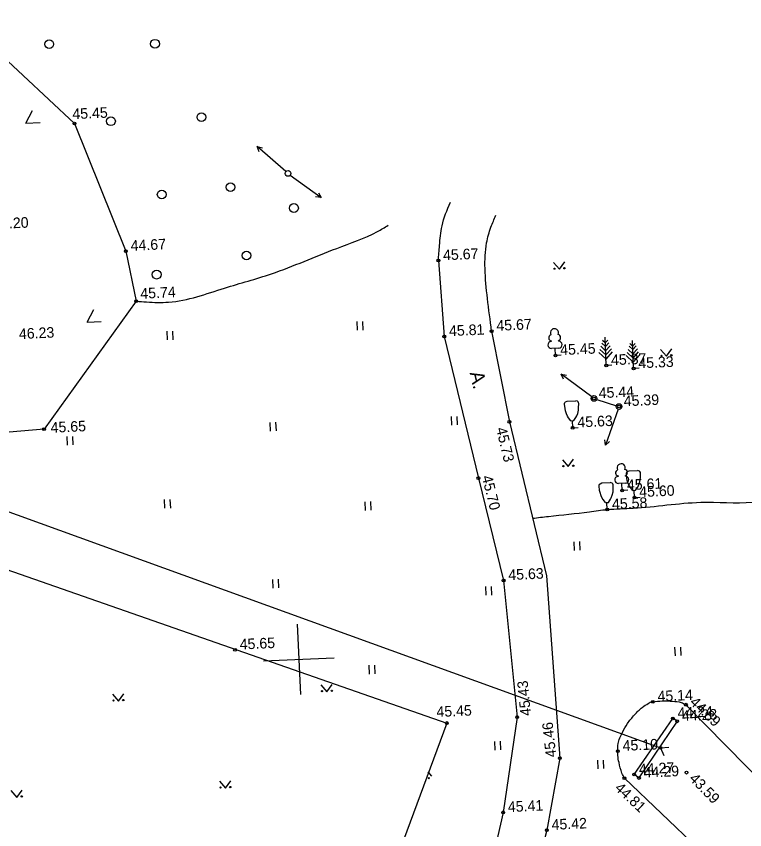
# Model space of a CAD drawing. Extents: x 641549 to 642076, y 6457469 to 6457996.
# Drawn here: x 641887.9 to 641939.6, y 6457824.6 to 6457882.3 of the extents above; entities that cross this region are included whole.
import ezdxf

# ---------------------------------------------------------------- set-up
doc = ezdxf.new("R2010")
doc.units = 0
for name, color, linetype in [('Level 10', 7, 'Continuous'), ('Level 12', 7, 'Continuous'), ('Level 14', 7, 'Continuous'), ('Level 28', 7, 'Continuous'), ('Level 30', 7, 'Continuous'), ('Level 31', 7, 'Continuous'), ('Level 39', 7, 'Continuous'), ('Level 41', 7, 'Continuous'), ('Level 43', 7, 'Continuous'), ('Level 54', 7, 'Continuous'), ('Level 58', 7, 'Continuous'), ('Level 59', 7, 'Continuous'), ('Level 61', 7, 'Continuous'), ('Level 63', 7, 'Continuous')]:
    doc.layers.add(name, color=color, linetype=linetype)

# ---------------------------------------------------------------- blocks, each defined once
blk = doc.blocks.new('KMNOLO')
at = {"layer": 'Level 12'}
for p, q in [((200, 0), (2900, 0)), ((2553.76, 176.18), (2900, 0)), ((2900, 0), (2553.76, -186.54))]:
    blk.add_line(p, q, dxfattribs=at)
blk.add_circle((0, 0), 200, dxfattribs=at)
blk = doc.blocks.new('KMNOOL')
at = {"layer": 'Level 12'}
for p, q in [((200, 0), (2900, 0)), ((2553.76, 176.18), (2900, 0)), ((2900, 0), (2553.76, -186.54))]:
    blk.add_line(p, q, dxfattribs=at)
blk = doc.blocks.new('KMETS')
at = {"layer": 'Level 10'}
blk.add_circle((0, 0), 311, dxfattribs=at)
blk = doc.blocks.new('KHEIN_')
at = {"layer": 'Level 41'}
for p, q in [((0, 620.11), (0, 0)), ((405.61, 608.83), (405.61, 0))]:
    blk.add_line(p, q, dxfattribs=at)

msp = doc.modelspace()

# ---------------------------------------------------------------- linework, layer by layer
at = {"layer": 'Level 10'}
for p, q in [((641929.742, 6457857.507), (641929.652, 6457859.505)), ((641925.839, 6457859.244), (641925.841, 6457859.212)), ((641926.339, 6457859.266), (641926.34, 6457859.234)), ((641929.681, 6457858.855), (641929.422, 6457859.093)), ((641929.67, 6457859.105), (641929.481, 6457859.278)), ((641929.67, 6457859.105), (641929.843, 6457859.294)), ((641929.681, 6457858.855), (641929.919, 6457859.115)), ((641929.695, 6457858.556), (641930.009, 6457858.9)), ((641931.604, 6457858.887), (641931.415, 6457859.059)), ((641931.675, 6457857.288), (641931.586, 6457859.286)), ((641931.604, 6457858.887), (641931.776, 6457859.076)), ((641931.615, 6457858.637), (641931.852, 6457858.896)), ((641926.363, 6457858.735), (641925.863, 6457858.713)), ((641926.135, 6457858.224), (641926.113, 6457858.724)), ((641929.722, 6457857.956), (641929.208, 6457858.426)), ((641929.708, 6457858.256), (641929.279, 6457858.648)), ((641929.695, 6457858.556), (641929.351, 6457858.87)), ((641929.708, 6457858.256), (641930.1, 6457858.685)), ((641929.722, 6457857.956), (641930.191, 6457858.47)), ((641931.642, 6457858.037), (641931.213, 6457858.429)), ((641931.628, 6457858.337), (641931.284, 6457858.652)), ((641931.615, 6457858.637), (641931.355, 6457858.874)), ((641931.628, 6457858.337), (641931.943, 6457858.681)), ((641931.642, 6457858.037), (641932.034, 6457858.466)), ((641926.535, 6457858.242), (641926.135, 6457858.224)), ((641926.135, 6457858.224), (641926.135, 6457858.224)), ((641931.655, 6457857.738), (641931.142, 6457858.207)), ((641931.655, 6457857.738), (641932.124, 6457858.251)), ((641930.141, 6457857.525), (641929.742, 6457857.507)), ((641929.742, 6457857.507), (641929.742, 6457857.507)), ((641932.075, 6457857.306), (641931.675, 6457857.288)), ((641931.675, 6457857.288), (641931.675, 6457857.288)), ((641926.973, 6457854.983), (641927.572, 6457855.01)), ((641927.235, 6457853.593), (641927.435, 6457853.602)), ((641927.358, 6457853.098), (641927.335, 6457853.598)), ((641927.358, 6457853.098), (641927.757, 6457853.116)), ((641927.358, 6457853.098), (641927.358, 6457853.098)), ((641930.574, 6457849.673), (641930.575, 6457849.641)), ((641931.073, 6457849.696), (641931.075, 6457849.664)), ((641931.354, 6457850.041), (641931.953, 6457850.068)), ((641929.425, 6457849.18), (641930.024, 6457849.207)), ((641931.097, 6457849.164), (641930.598, 6457849.142)), ((641930.87, 6457848.653), (641930.847, 6457849.153)), ((641931.269, 6457848.671), (641930.87, 6457848.653)), ((641930.87, 6457848.653), (641930.87, 6457848.653)), ((641931.616, 6457848.652), (641931.816, 6457848.661)), ((641931.739, 6457848.157), (641931.716, 6457848.656)), ((641931.739, 6457848.157), (641932.138, 6457848.175)), ((641931.739, 6457848.157), (641931.739, 6457848.157)), ((641929.687, 6457847.791), (641929.887, 6457847.8)), ((641929.81, 6457847.296), (641929.787, 6457847.795)), ((641929.81, 6457847.296), (641930.209, 6457847.314)), ((641929.81, 6457847.296), (641929.81, 6457847.296))]:
    msp.add_line(p, q, dxfattribs=at)
for points in [[(641927.235, 6457853.593), (641927.068, 6457853.799), (641926.998, 6457853.908), (641926.913, 6457854.079), (641926.842, 6457854.302), (641926.812, 6457854.456), (641926.782, 6457854.774), (641926.782, 6457854.816), (641926.809, 6457854.888), (641926.847, 6457854.927), (641926.973, 6457854.983)], [(641927.435, 6457853.602), (641927.584, 6457853.822), (641927.643, 6457853.937), (641927.713, 6457854.115), (641927.764, 6457854.343), (641927.78, 6457854.5), (641927.781, 6457854.819), (641927.777, 6457854.86), (641927.744, 6457854.93), (641927.703, 6457854.966), (641927.572, 6457855.01)], [(641931.616, 6457848.652), (641931.449, 6457848.858), (641931.379, 6457848.966), (641931.294, 6457849.138), (641931.223, 6457849.36), (641931.193, 6457849.515), (641931.163, 6457849.833), (641931.163, 6457849.874), (641931.19, 6457849.947), (641931.228, 6457849.986), (641931.354, 6457850.041)], [(641931.816, 6457848.661), (641931.965, 6457848.881), (641932.024, 6457848.995), (641932.094, 6457849.174), (641932.145, 6457849.402), (641932.161, 6457849.558), (641932.162, 6457849.877), (641932.158, 6457849.919), (641932.125, 6457849.989), (641932.084, 6457850.024), (641931.953, 6457850.068)], [(641929.687, 6457847.791), (641929.52, 6457847.996), (641929.45, 6457848.105), (641929.365, 6457848.277), (641929.294, 6457848.499), (641929.263, 6457848.654), (641929.234, 6457848.972), (641929.234, 6457849.013), (641929.261, 6457849.086), (641929.299, 6457849.125), (641929.425, 6457849.18)], [(641929.887, 6457847.8), (641930.036, 6457848.02), (641930.095, 6457848.134), (641930.164, 6457848.313), (641930.216, 6457848.54), (641930.232, 6457848.697), (641930.233, 6457849.016), (641930.229, 6457849.058), (641930.196, 6457849.128), (641930.154, 6457849.163), (641930.024, 6457849.207)]]:
    msp.add_lwpolyline(points, dxfattribs=at)
for centre, radius, start, end in [((641926.064, 6457859.823), 0.292, 335.14385, 209.98405), ((641925.88, 6457859.464), 0.224, 107.80805, 259.64299), ((641926.279, 6457859.482), 0.224, 285.48492, 77.31985), ((641925.852, 6457858.962), 0.25, 92.56396, 272.56395), ((641926.351, 6457858.985), 0.25, 272.56395, 92.56395), ((641930.798, 6457850.252), 0.292, 335.14385, 209.98405), ((641930.614, 6457849.893), 0.224, 107.80805, 259.64299), ((641931.014, 6457849.911), 0.224, 285.48492, 77.31985), ((641930.586, 6457849.391), 0.25, 92.56396, 272.56395), ((641931.086, 6457849.414), 0.25, 272.56395, 92.56395)]:
    msp.add_arc(centre, radius, start, end, dxfattribs=at)
at = {"layer": 'Level 12'}
for p, q in [((641928.866, 6457855.169), (641928.866, 6457855.169)), ((641929.057, 6457855.107), (641930.453, 6457854.657)), ((641930.643, 6457854.596), (641930.643, 6457854.596))]:
    msp.add_line(p, q, dxfattribs=at)
for centre in [(641928.866, 6457855.169), (641930.643, 6457854.596)]:
    msp.add_circle(centre, 0.2, dxfattribs=at)
at = {"layer": 'Level 14'}
for points in [[(641843.959, 6457862.854), (641933.582, 6457830.412)], [(641933.582, 6457830.412), (641934.18, 6457830.447)], [(641933.582, 6457830.412), (641933.828, 6457829.859)]]:
    msp.add_lwpolyline(points, dxfattribs=at)
at = {"layer": 'Level 28'}
msp.add_line((641918.438, 6457832.162), (641918.438, 6457832.162), dxfattribs=at)
msp.add_lwpolyline([(641782.369, 6457828.158), (641796.581, 6457840.912), (641808.879, 6457851.698), (641824.124, 6457865.07), (641918.438, 6457832.162), (641910.791, 6457811.555)], dxfattribs=at)
at = {"layer": 'Level 30'}
for p, q in [((641917.832, 6457864.944), (641917.832, 6457864.944)), ((641918.255, 6457859.57), (641918.255, 6457859.57)), ((641921.612, 6457859.944), (641921.612, 6457859.944)), ((641922.869, 6457853.512), (641922.869, 6457853.512)), ((641920.669, 6457849.527), (641920.669, 6457849.527)), ((641922.461, 6457842.276), (641922.461, 6457842.276)), ((641923.42, 6457832.584), (641923.42, 6457832.584)), ((641926.446, 6457829.67), (641926.446, 6457829.67)), ((641922.424, 6457825.828), (641922.424, 6457825.828))]:
    msp.add_line(p, q, dxfattribs=at)
for points in [[(641917.832, 6457864.944), (641918.255, 6457859.57), (641920.669, 6457849.527), (641922.461, 6457842.276), (641923.42, 6457832.584), (641922.424, 6457825.828), (641921.172, 6457820.327), (641918.645, 6457810.924), (641916.622, 6457803.485), (641913.86, 6457793.953), (641910.886, 6457785.667), (641909.127, 6457782.136), (641905.555, 6457777.692), (641898.244, 6457772.862), (641892.652, 6457769.978), (641888.093, 6457768.321), (641883.117, 6457767.075), (641878.852, 6457766.661), (641871.552, 6457767.306), (641865.577, 6457767.413), (641861.824, 6457766.634), (641856.665, 6457763.846)], [(641921.612, 6457859.944), (641922.869, 6457853.512), (641925.507, 6457842.584), (641926.446, 6457829.67), (641925.526, 6457824.568), (641921.878, 6457810.68), (641918.386, 6457798.69), (641915.158, 6457788.103), (641912.653, 6457782.203), (641909.687, 6457777.921), (641905.591, 6457773.552), (641895.356, 6457765.824), (641885.781, 6457760.31), (641883.564, 6457757.443), (641881.824, 6457753.563), (641880.815, 6457751.691)]]:
    msp.add_lwpolyline(points, dxfattribs=at)
for points in [[(641917.832, 6457864.944), (641917.918, 6457866.009), (641918.092, 6457867.396), (641918.686, 6457869.077)], [(641921.612, 6457859.944), (641921.315, 6457862.261), (641921.141, 6457864.38), (641921.257, 6457866.198), (641921.561, 6457867.314), (641921.917, 6457868.158)]]:
    msp.add_spline(points, degree=3, dxfattribs=at)
at = {"layer": 'Level 31'}
for p, q in [((641903.414, 6457837.352), (641903.414, 6457837.352)), ((641933.582, 6457830.412), (641933.582, 6457830.412))]:
    msp.add_line(p, q, dxfattribs=at)
for centre in [(641903.414, 6457837.352), (641933.582, 6457830.412)]:
    msp.add_circle(centre, 0.1, dxfattribs=at)
at = {"layer": 'Level 39'}
for p, q in [((641931.719, 6457828.506), (641934.456, 6457832.486)), ((641934.766, 6457832.286), (641934.428, 6457832.523)), ((641934.456, 6457832.486), (641934.456, 6457832.486)), ((641934.766, 6457832.286), (641932.057, 6457828.269)), ((641934.766, 6457832.286), (641934.766, 6457832.286)), ((641931.719, 6457828.506), (641931.719, 6457828.506)), ((641932.057, 6457828.269), (641931.719, 6457828.506)), ((641932.057, 6457828.269), (641932.057, 6457828.269))]:
    msp.add_line(p, q, dxfattribs=at)
at = {"layer": 'Level 41'}
for p, q in [((641883.896, 6457882.263), (641892.03, 6457874.657)), ((641888.594, 6457874.685), (641889.055, 6457875.573)), ((641888.594, 6457874.685), (641889.593, 6457874.73)), ((641892.03, 6457874.657), (641892.03, 6457874.657)), ((641892.03, 6457874.657), (641895.68, 6457865.617)), ((641895.68, 6457865.617), (641895.68, 6457865.617)), ((641895.68, 6457865.617), (641896.406, 6457862.066)), ((641925.998, 6457864.814), (641926.421, 6457864.329)), ((641926.421, 6457864.329), (641926.797, 6457864.85)), ((641896.406, 6457862.066), (641889.872, 6457852.997)), ((641896.406, 6457862.066), (641896.406, 6457862.066)), ((641892.935, 6457860.584), (641893.396, 6457861.472)), ((641892.935, 6457860.584), (641893.934, 6457860.629)), ((641933.581, 6457858.644), (641934.004, 6457858.159)), ((641934.004, 6457858.159), (641934.38, 6457858.68)), ((641889.872, 6457852.997), (641878.704, 6457852.04)), ((641889.872, 6457852.997), (641889.872, 6457852.997)), ((641926.625, 6457850.82), (641927.048, 6457850.335)), ((641927.048, 6457850.335), (641927.424, 6457850.856)), ((641909.509, 6457834.867), (641909.932, 6457834.382)), ((641909.932, 6457834.382), (641910.308, 6457834.903)), ((641894.727, 6457834.205), (641895.15, 6457833.72)), ((641895.15, 6457833.72), (641895.526, 6457834.241)), ((641917.092, 6457828.697), (641917.35, 6457828.401)), ((641902.31, 6457828.035), (641902.733, 6457827.55)), ((641902.733, 6457827.55), (641903.109, 6457828.071)), ((641887.528, 6457827.373), (641887.951, 6457826.888)), ((641887.951, 6457826.888), (641888.327, 6457827.409))]:
    msp.add_line(p, q, dxfattribs=at)
for centre, radius in [((641926.068, 6457864.367), 0.0433), ((641926.767, 6457864.398), 0.0482), ((641933.651, 6457858.197), 0.0407), ((641934.35, 6457858.228), 0.0486), ((641926.695, 6457850.373), 0.0433), ((641927.394, 6457850.404), 0.0482), ((641909.579, 6457834.42), 0.0433), ((641910.279, 6457834.451), 0.0482), ((641894.797, 6457833.758), 0.0433), ((641895.496, 6457833.789), 0.0482), ((641917.162, 6457828.25), 0.0407), ((641902.38, 6457827.588), 0.0407), ((641903.079, 6457827.619), 0.0486), ((641888.297, 6457826.957), 0.0486)]:
    msp.add_circle(centre, radius, dxfattribs=at)
for points in [[(641896.406, 6457862.066), (641897.147, 6457862.009), (641898.706, 6457861.997), (641902.678, 6457862.995), (641905.995, 6457864.005), (641910.628, 6457865.812), (641913.515, 6457867.001), (641914.274, 6457867.446)], [(641924.519, 6457846.676), (641925.643, 6457846.81), (641928.543, 6457847.137), (641929.81, 6457847.296), (641931.644, 6457847.394), (641936.431, 6457847.806), (641940.133, 6457847.814), (641942.712, 6457847.738), (641943.286, 6457847.448), (641944.388, 6457846.59), (641950.781, 6457841.724), (641955.212, 6457838.652), (641958.001, 6457836.176), (641970.924, 6457825.572)]]:
    msp.add_spline(points, degree=3, dxfattribs=at)
at = {"layer": 'Level 43'}
for p, q in [((641933.037, 6457833.666), (641933.037, 6457833.666)), ((641935.388, 6457833.461), (641935.388, 6457833.461)), ((641930.563, 6457830.166), (641930.563, 6457830.166)), ((641931.02, 6457828.254), (641931.02, 6457828.254)), ((641931.02, 6457828.254), (641962.678, 6457798.096))]:
    msp.add_line(p, q, dxfattribs=at)
msp.add_lwpolyline([(641966.969, 6457801.108), (641953.886, 6457814.651), (641935.388, 6457833.461)], dxfattribs=at)
msp.add_spline([(641931.02, 6457828.254), (641930.853, 6457828.612), (641930.644, 6457829.351), (641930.562, 6457829.861), (641930.563, 6457830.166), (641930.583, 6457830.699), (641930.885, 6457831.491), (641931.239, 6457832.123), (641931.74, 6457832.733), (641932.289, 6457833.271), (641932.716, 6457833.555), (641932.86, 6457833.635), (641933.037, 6457833.666), (641933.707, 6457833.731), (641934.442, 6457833.705), (641935.048, 6457833.615), (641935.388, 6457833.461)], degree=3, dxfattribs=at)
at = {"layer": 'Level 54'}
for centre in [(641895.68, 6457865.617), (641918.255, 6457859.57), (641921.612, 6457859.944), (641926.135, 6457858.224), (641929.742, 6457857.507), (641931.675, 6457857.288), (641928.866, 6457855.169), (641930.643, 6457854.596), (641927.358, 6457853.098), (641930.87, 6457848.653), (641931.739, 6457848.157), (641929.81, 6457847.296), (641922.461, 6457842.276), (641903.414, 6457837.352), (641933.037, 6457833.666), (641934.456, 6457832.486), (641934.766, 6457832.286), (641918.438, 6457832.162), (641930.563, 6457830.166), (641931.719, 6457828.506), (641932.057, 6457828.269), (641922.424, 6457825.828), (641925.526, 6457824.568)]:
    msp.add_circle(centre, 0.1, dxfattribs=at)
at = {"layer": 'Level 59'}
for centre in [(641892.03, 6457874.657), (641917.832, 6457864.944), (641896.406, 6457862.066), (641922.869, 6457853.512), (641889.872, 6457852.997), (641920.669, 6457849.527), (641935.388, 6457833.461), (641923.42, 6457832.584), (641926.446, 6457829.67), (641931.02, 6457828.254), (641935.429, 6457828.643)]:
    msp.add_circle(centre, 0.1, dxfattribs=at)
at = {"layer": 'Level 61'}
for p, q in [((641907.827, 6457839.177), (641908.051, 6457834.183)), ((641907.827, 6457839.177), (641908.051, 6457834.183)), ((641905.442, 6457836.568), (641910.436, 6457836.792)), ((641905.442, 6457836.568), (641910.436, 6457836.792))]:
    msp.add_line(p, q, dxfattribs=at)

# ---------------------------------------------------------------- block references
at = {"layer": 'Level 12'}
for name, p, xscale, yscale, rotation in [('KMNOOL', (641907.176, 6457871.124), 0.0009998989885521001, 0.0009998989885521001, 139.05940883711298), ('KMNOLO', (641907.176, 6457871.124), 0.0009998989885521004, 0.0009998989885521, -36.33749856183241), ('KMNOOL', (641928.866, 6457855.169), 0.0009998989885521001, 0.0009998989885521001, 143.6625014381676), ('KMNOOL', (641930.643, 6457854.596), 0.0009998989885521001, 0.0009998989885521004, -109.21589193869329)]:
    msp.add_blockref(name, p, dxfattribs=dict(at, xscale=xscale, yscale=yscale, rotation=rotation))
at = {"layer": 'Level 41', "xscale": 0.0009998989885521001, "yscale": 0.0009998989885521001, "rotation": 2.563954760017547}
for name, p in [('KMETS', (641890.243, 6457880.286)), ('KMETS', (641897.739, 6457880.315)), ('KMETS', (641894.619, 6457874.82)), ('KMETS', (641901.033, 6457875.107)), ('KMETS', (641903.091, 6457870.15)), ('KMETS', (641898.218, 6457869.626)), ('KMETS', (641907.594, 6457868.669)), ('KMETS', (641904.226, 6457865.305)), ('KMETS', (641897.86, 6457863.949)), ('KHEIN_', (641912.071, 6457860.001)), ('KHEIN_', (641898.603, 6457859.319)), ('KHEIN_', (641918.767, 6457853.272)), ('KHEIN_', (641905.918, 6457852.854)), ('KHEIN_', (641891.517, 6457851.853)), ('KHEIN_', (641898.427, 6457847.385)), ('KHEIN_', (641912.643, 6457847.232)), ('KHEIN_', (641927.47, 6457844.392)), ('KHEIN_', (641906.1, 6457841.726)), ('KHEIN_', (641921.201, 6457841.217)), ('KHEIN_', (641934.615, 6457836.924)), ('KHEIN_', (641912.925, 6457835.634)), ('KHEIN_', (641921.841, 6457830.237)), ('KHEIN_', (641929.145, 6457828.909))]:
    msp.add_blockref(name, p, dxfattribs=at)

# ---------------------------------------------------------------- texts
at = {"layer": 'Level 31'}
for s, rotation, p in [('45.65', 2.56395, (641903.763, 6457837.368)), ('43.59', 314.19731, (641935.57, 6457828.175))]:
    msp.add_text(s, height=0.7499, rotation=rotation, dxfattribs=at).set_placement(p)
at = {"layer": 'Level 58'}
msp.add_text('A.', height=0.9999, rotation=283.51819, dxfattribs=at).set_placement((641920.042, 6457856.985))
at = {"layer": 'Level 59'}
for s, rotation, p in [('45.45', 2.56395, (641891.899, 6457874.964)), ('46.20', 2.56395, (641886.287, 6457867.172)), ('45.67', 2.56395, (641918.182, 6457864.96)), ('45.74', 2.56395, (641896.717, 6457862.236)), ('45.39', 2.56395, (641930.992, 6457854.611)), ('45.65', 2.56395, (641890.358, 6457852.738)), ('45.73', 283.42476, (641921.92, 6457853.037)), ('45.70', 283.97493, (641920.909, 6457849.622)), ('45.60', 2.56395, (641932.088, 6457848.173)), ('45.43', 95.60584, (641924.406, 6457832.701)), ('44.89', 316.36694, (641935.599, 6457833.569)), ('45.45', 2.56395, (641917.712, 6457832.583)), ('45.46', 96.14025, (641926.2, 6457829.766)), ('44.81', 316.89511, (641930.285, 6457827.481))]:
    msp.add_text(s, height=0.7499, rotation=rotation, dxfattribs=at).set_placement(p)
at = {"layer": 'Level 63'}
for s, p in [('44.67', (641896.03, 6457865.633)), ('45.67', (641921.962, 6457859.96)), ('46.23', (641888.11, 6457859.376)), ('45.81', (641918.605, 6457859.586)), ('45.45', (641926.485, 6457858.24)), ('45.37', (641930.091, 6457857.523)), ('45.33', (641932.025, 6457857.304)), ('45.44', (641929.216, 6457855.184)), ('45.63', (641927.707, 6457853.114)), ('45.61', (641931.219, 6457848.669)), ('45.58', (641930.159, 6457847.311)), ('45.63', (641922.81, 6457842.291)), ('45.14', (641933.387, 6457833.682)), ('44.24', (641934.806, 6457832.502)), ('44.23', (641935.115, 6457832.302)), ('45.10', (641930.912, 6457830.182)), ('44.27', (641932.068, 6457828.522)), ('44.29', (641932.406, 6457828.285)), ('45.41', (641922.774, 6457825.844)), ('45.42', (641925.875, 6457824.583))]:
    msp.add_text(s, height=0.7499, rotation=2.56395, dxfattribs=at).set_placement(p)

doc.saveas('drawing.dxf')
